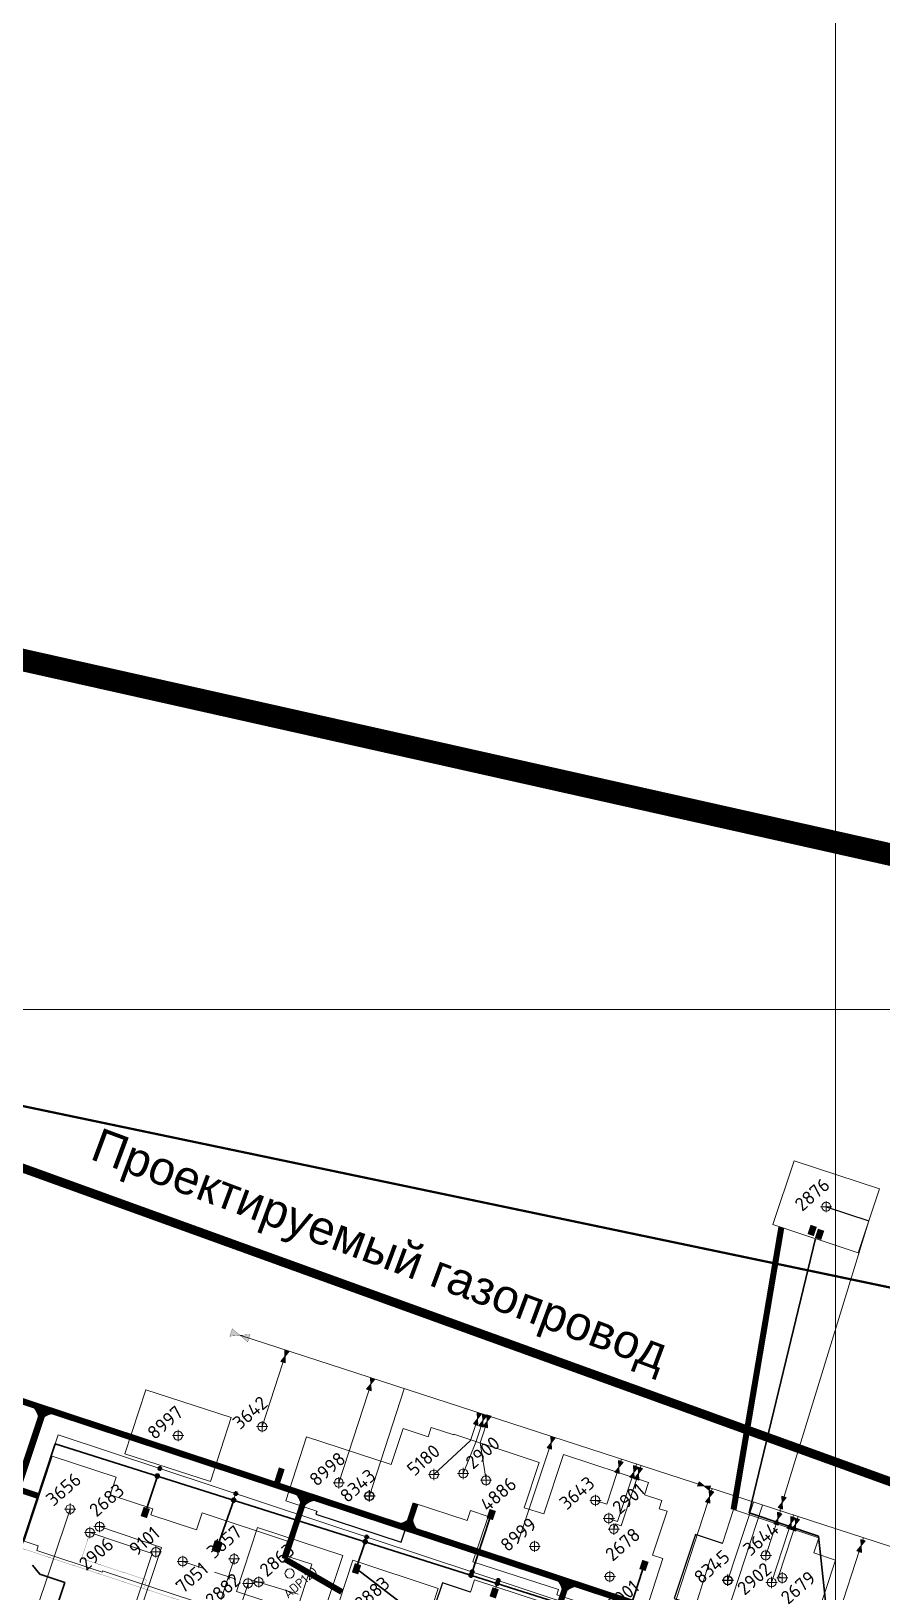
# Model space of a CAD drawing. Header units: millimetres. Extents: x 519 to 9564855, y -810 to 5021775.
# Drawn here: x 9543283 to 9544041, y 4998481 to 4999872 of the extents above; entities that cross this region are included whole.
import ezdxf
from ezdxf.enums import TextEntityAlignment as Align

# ---------------------------------------------------------------- set-up
doc = ezdxf.new("R2010")
doc.units = ezdxf.units.MM
doc.header["$LTSCALE"] = 2
doc.header["$MEASUREMENT"] = 0
doc.header["$PDMODE"] = 2
doc.header["$PDSIZE"] = 5
for name, pattern in [('92051501$0$DASHED', [0.75, 0.5, -0.25]), ('92051501$0$GROUND1', [60, 50, -10]), ('92051501$0$GROUND2', [35, 25, -10]), ('DASHED', [0.75, 0.5, -0.25]), ('DASHED2', [9.525, 6.35, -3.175]), ('HIDDEN2', [4.7625, 3.175, -1.5875]), ('Трубопровод подводный под дном', [9.5, 2.25, -1, 1, -1, 1, -1, 2.25])]:
    doc.linetypes.add(name, pattern=pattern)
for name, color, linetype in [('160 скважин на 2012 год', 7, 'Continuous'), ('Existing roads', 41, 'Continuous'), ('Future Roads', 44, 'Continuous'), ('Gaz', 4, 'Continuous'), ('GRID_PULKOVO', 7, 'Continuous'), ('new 100 wells', 131, 'Continuous'), ('OilColl&Flowlines', 3, 'Continuous'), ('Stage 11.Object 3.Frame&Text', 7, 'Continuous'), ('Stage 12 wells.Text&Frame', 52, 'Continuous'), ('Газопровод', 4, 'Continuous'), ('МГ-земельный участок', 7, 'Continuous'), ('Скважины 2019г.', 241, 'Continuous'), ('Скважины на 2016 год.', 40, 'Continuous'), ('Скважины на 2021 год', 7, 'Continuous'), ('Скважины на 2025 год _ОСМОТР', 5, 'Continuous')]:
    doc.layers.add(name, color=color, linetype=linetype)
for name, color, linetype, lineweight in [('160 скважин на2012 год.Выкидные линии', 5, 'Continuous', 30), ('200 скв. на 2010 год', 61, 'Continuous', 0), ('Land lease as of 24.06.2004', 47, 'HIDDEN2', 70), ('Stage 11.Object 2.Frame&Text', 26, 'Continuous', 53), ('WELLS', 7, 'Continuous', 5), ('WELLS(drilled after 2000y)', 6, 'Continuous', 40), ('Водовод', 5, 'Трубопровод подводный под дном', 30), ('нефтяной коллектор 2021', 90, 'Continuous', 50), ('Скважины на 2022 год', 60, 'Continuous', 13), ('Скважины на 2023 год', 201, 'Continuous', 20), ('Электро', 1, 'Continuous', 30), ('Электроснаб', 1, 'Continuous', 18), ('Электроснабжене', 1, 'Continuous', 18)]:
    doc.layers.add(name, color=color, linetype=linetype, lineweight=lineweight)
doc.styles.add('92051501$0$STANDARD', font='simplex.shx')
doc.styles.add('Arial', font='arial.ttf', dxfattribs={"height": 30})
doc.styles.add('Elect', font='isocpeur.ttf')
doc.styles.get("Standard").update_dxf_attribs({"font": 'isocpeur.ttf', "width": 0.5})
doc.linetypes.add('GAS_LINE', pattern='A,0.5,-0.2,["G",92051501$0$STANDARD,S=0.1,R=0,X=-0.1,Y=-0.05],-0.05', length=0.75)

msp = doc.modelspace()

# ---------------------------------------------------------------- hatches: boundary and pattern name
at = {"layer": 'Existing roads', "lineweight": 0}
h = msp.add_hatch(color=256, dxfattribs=at)
h.paths.add_polyline_path([(9543290.97642, 4998634.74826), (9543289.38918, 4998635.34502, 0.1551187413), (9543284.85653, 4998644.88203), (9543293.41212, 4998642.12889)])
h.paths.add_polyline_path([(9543292.50212, 4998634.17463), (9543290.97642, 4998634.74826), (9543293.41212, 4998642.12889), (9543302.20806, 4998639.29841, 0.1615507837)])
h = msp.add_hatch(color=256, dxfattribs=at)
h.paths.add_polyline_path([(9543524.85696, 4998557.41468), (9543523.26972, 4998558.01144, 0.1551187413), (9543518.73706, 4998567.54845), (9543527.29266, 4998564.79531)])
h.paths.add_polyline_path([(9543526.38266, 4998556.84105), (9543524.85696, 4998557.41468), (9543527.29266, 4998564.79531), (9543536.0886, 4998561.96483, 0.1615507837)])
h = msp.add_hatch(color=256, dxfattribs=at)
h.paths.add_polyline_path([(9543757.82793, 4998480.66883), (9543756.2407, 4998481.26559, 0.1551187413), (9543751.70804, 4998490.8026), (9543760.26364, 4998488.04946)])
h.paths.add_polyline_path([(9543759.35364, 4998480.0952), (9543757.82793, 4998480.66883), (9543760.26364, 4998488.04946), (9543769.05957, 4998485.21898, 0.1615507837)])
at = {"layer": 'Future Roads', "lineweight": 0}
h = msp.add_hatch(color=256, dxfattribs=at)
h.paths.add_polyline_path([(9543621.76832, 4998546.127), (9543623.35556, 4998545.53024, 0.1551187413), (9543627.88821, 4998535.99323), (9543619.33261, 4998538.74637)])
h.paths.add_polyline_path([(9543620.24262, 4998546.70063), (9543621.76832, 4998546.127), (9543619.33261, 4998538.74637), (9543610.53668, 4998541.57685, 0.1615507837)])
at = {"layer": 'нефтяной коллектор 2021', "lineweight": 0, "ltscale": 50}
h = msp.add_hatch(color=256, dxfattribs=at)
h.dxf.hatch_style = 1
h.paths.add_polyline_path([(9543462.3155, 4998715.33115), (9543460.14513, 4998708.65099), (9543469.1848, 4998709.40668)])
h.paths.add_polyline_path([(9543469.1848, 4998709.40668), (9543476.0541, 4998703.48221), (9543478.22446, 4998710.16237)])
h = msp.add_hatch(color=256, dxfattribs=at)
h.dxf.hatch_style = 1
h.paths.add_polyline_path([(9543505.69609, 4998686.13201), (9543509.62046, 4998684.85556), (9543509.33239, 4998690.64076)])
h.paths.add_polyline_path([(9543512.9687, 4998695.1495), (9543509.04433, 4998696.42595), (9543509.33239, 4998690.64076)])
h = msp.add_hatch(color=256, dxfattribs=at)
h.dxf.hatch_style = 1
h.paths.add_polyline_path([(9543582.06642, 4998661.31947), (9543585.99079, 4998660.04302), (9543585.70273, 4998665.82822)])
h.paths.add_polyline_path([(9543589.33903, 4998670.33696), (9543585.41466, 4998671.61341), (9543585.70273, 4998665.82822)])
h = msp.add_hatch(color=256, dxfattribs=at)
h.dxf.hatch_style = 1
h.paths.add_polyline_path([(9543677.2678, 4998630.38877), (9543681.19217, 4998629.11232), (9543680.9041, 4998634.89752)])
h.paths.add_polyline_path([(9543684.54041, 4998639.40626), (9543680.61604, 4998640.68271), (9543680.9041, 4998634.89752)])
h = msp.add_hatch(color=256, dxfattribs=at)
h.dxf.hatch_style = 1
h.paths.add_polyline_path([(9543682.02311, 4998628.84378), (9543685.94748, 4998627.56733), (9543685.65941, 4998633.35253)])
h.paths.add_polyline_path([(9543689.29572, 4998637.86127), (9543685.37135, 4998639.13772), (9543685.65941, 4998633.35253)])
h = msp.add_hatch(color=256, dxfattribs=at)
h.dxf.hatch_style = 1
h.paths.add_polyline_path([(9543685.91757, 4998628.24599), (9543689.84194, 4998626.96954), (9543689.55388, 4998632.75473)])
h.paths.add_polyline_path([(9543693.19018, 4998637.26348), (9543689.26581, 4998638.53993), (9543689.55388, 4998632.75473)])
h = msp.add_hatch(color=256, dxfattribs=at)
h.dxf.hatch_style = 1
h.paths.add_polyline_path([(9543742.89112, 4998609.06791), (9543746.81549, 4998607.79146), (9543746.52743, 4998613.57665)])
h.paths.add_polyline_path([(9543750.16373, 4998618.0854), (9543746.23936, 4998619.36185), (9543746.52743, 4998613.57665)])
h = msp.add_hatch(color=256, dxfattribs=at)
h.dxf.hatch_style = 1
h.paths.add_polyline_path([(9543803.32108, 4998587.33148), (9543807.24545, 4998586.05503), (9543806.95739, 4998591.84022)])
h.paths.add_polyline_path([(9543810.59369, 4998596.34897), (9543806.66932, 4998597.62542), (9543806.95739, 4998591.84022)])
h = msp.add_hatch(color=256, dxfattribs=at)
h.dxf.hatch_style = 1
h.paths.add_polyline_path([(9543816.68199, 4998582.89859), (9543820.60636, 4998581.62214), (9543820.3183, 4998587.40733)])
h.paths.add_polyline_path([(9543823.9546, 4998591.91607), (9543820.03023, 4998593.19253), (9543820.3183, 4998587.40733)])
h = msp.add_hatch(color=256, dxfattribs=at)
h.dxf.hatch_style = 1
h.paths.add_polyline_path([(9543820.6639, 4998581.56672), (9543824.58827, 4998580.29027), (9543824.3002, 4998586.07546)])
h.paths.add_polyline_path([(9543827.93651, 4998590.58421), (9543824.01213, 4998591.86066), (9543824.3002, 4998586.07546)])
h = msp.add_hatch(color=256, dxfattribs=at)
h.dxf.hatch_style = 1
h.paths.add_polyline_path([(9543878.39982, 4998578.71193), (9543877.07502, 4998574.80362), (9543882.86333, 4998575.02025)])
h.paths.add_polyline_path([(9543887.32684, 4998571.32856), (9543888.65164, 4998575.23687), (9543882.86333, 4998575.02025)])
h = msp.add_hatch(color=256, dxfattribs=at)
h.dxf.hatch_style = 1
h.paths.add_polyline_path([(9543884.14512, 4998560.94182), (9543888.06949, 4998559.66537), (9543887.78143, 4998565.45056)])
h.paths.add_polyline_path([(9543891.41773, 4998569.9593), (9543887.49336, 4998571.23576), (9543887.78143, 4998565.45056)])
h = msp.add_hatch(color=256, dxfattribs=at)
h.dxf.hatch_style = 1
h.paths.add_polyline_path([(9543948.7831, 4998555.7442), (9543952.70747, 4998554.46775), (9543952.41941, 4998560.25295)])
h.paths.add_polyline_path([(9543956.05571, 4998564.76169), (9543952.13134, 4998566.03814), (9543952.41941, 4998560.25295)])
h = msp.add_hatch(color=256, dxfattribs=at)
h.dxf.hatch_style = 1
h.paths.add_polyline_path([(9543944.9708, 4998541.30573), (9543948.89517, 4998540.02928), (9543948.6071, 4998545.81447)])
h.paths.add_polyline_path([(9543952.24341, 4998550.32321), (9543948.31904, 4998551.59967), (9543948.6071, 4998545.81447)])
h = msp.add_hatch(color=256, dxfattribs=at)
h.dxf.hatch_style = 1
h.paths.add_polyline_path([(9543956.67425, 4998537.48366), (9543960.59862, 4998536.20721), (9543960.31056, 4998541.99241)])
h.paths.add_polyline_path([(9543963.94686, 4998546.50115), (9543960.02249, 4998547.7776), (9543960.31056, 4998541.99241)])
h = msp.add_hatch(color=256, dxfattribs=at)
h.dxf.hatch_style = 1
h.paths.add_polyline_path([(9543960.72149, 4998536.16477), (9543964.64586, 4998534.88832), (9543964.35779, 4998540.67352)])
h.paths.add_polyline_path([(9543967.9941, 4998545.18226), (9543964.06973, 4998546.45871), (9543964.35779, 4998540.67352)])
h = msp.add_hatch(color=256, dxfattribs=at)
h.dxf.hatch_style = 1
h.paths.add_polyline_path([(9544019.11304, 4998517.1255), (9544023.03741, 4998515.84905), (9544022.74934, 4998521.63424)])
h.paths.add_polyline_path([(9544026.38565, 4998526.14299), (9544022.46128, 4998527.41944), (9544022.74934, 4998521.63424)])
at = {"layer": 'Электро'}
for points in [[(9543981.60429, 4998796.33756), (9543987.21652, 4998794.48058), (9543989.92375, 4998802.66244), (9543984.31152, 4998804.51942)], [(9543380.62377, 4998548.25676), (9543386.23601, 4998546.39977), (9543388.94323, 4998554.58163), (9543383.331, 4998556.43862)], [(9543444.6608, 4998517.94336), (9543450.27303, 4998516.08637), (9543452.98026, 4998524.26823), (9543447.36802, 4998526.12522)], [(9543568.89226, 4998498.08775), (9543574.50449, 4998496.23076), (9543577.21172, 4998504.41262), (9543571.59948, 4998506.2696)], [(9543825.10232, 4998501.03578), (9543830.71455, 4998499.1788), (9543833.42178, 4998507.36066), (9543827.80954, 4998509.21764)], [(9543691.62323, 4998476.60357), (9543697.23546, 4998474.74658), (9543699.94269, 4998482.92844), (9543694.33046, 4998484.78543)]]:
    msp.add_hatch(color=256, dxfattribs=at).paths.add_polyline_path(points)
h = msp.add_hatch(color=256, dxfattribs=at)
edge = h.paths.add_edge_path()
edge.add_arc((9543395.45017, 4998583.93299), 1.80448, 0, 360)
h = msp.add_hatch(color=256, dxfattribs=at)
edge = h.paths.add_edge_path()
edge.add_arc((9543463.56333, 4998562.39677), 1.80448, 0, 360)
at = {"layer": 'Электро', "ltscale": 7.5}
msp.add_hatch(color=256, dxfattribs=at).paths.add_polyline_path([(9543688.97624, 4998546.44051), (9543694.58847, 4998544.58352), (9543697.2957, 4998552.76538), (9543691.68347, 4998554.62237)])
at = {"layer": 'Электро'}
h = msp.add_hatch(color=256, dxfattribs=at)
edge = h.paths.add_edge_path()
edge.add_arc((9543580.75968, 4998525.34128), 1.80448, 0, 360)
h = msp.add_hatch(color=256, dxfattribs=at)
edge = h.paths.add_edge_path()
edge.add_arc((9543675.15717, 4998495.49441), 1.80448, 0, 360)
h = msp.add_hatch(color=256, dxfattribs=at)
edge = h.paths.add_edge_path()
edge.add_arc((9543698.47258, 4998488.12247), 1.80448, 0, 360)
at = {"layer": 'Электроснаб', "lineweight": 0}
for points in [[(9543975.06659, 4998799.73904), (9543980.67882, 4998797.88205), (9543983.38605, 4998806.06391), (9543977.77382, 4998807.9209)], [(9543825.10232, 4998501.03578), (9543830.71455, 4998499.1788), (9543833.42178, 4998507.36066), (9543827.80954, 4998509.21764)], [(9543691.62323, 4998476.60357), (9543697.23546, 4998474.74658), (9543699.94269, 4998482.92844), (9543694.33046, 4998484.78543)]]:
    msp.add_hatch(color=1, dxfattribs=at).paths.add_polyline_path(points)
at = {"layer": 'Электроснаб', "linetype": '92051501$0$DASHED', "lineweight": 0}
h = msp.add_hatch(color=1, dxfattribs=at)
edge = h.paths.add_edge_path()
edge.add_arc((9543397.666, 4998590.62972), 1.80448, 0, 360)
h = msp.add_hatch(color=1, dxfattribs=at)
edge = h.paths.add_edge_path()
edge.add_arc((9543465.40347, 4998568.21661), 1.80448, 0, 360)
for points in [[(9543380.62377, 4998548.25676), (9543386.23601, 4998546.39977), (9543388.94323, 4998554.58163), (9543383.331, 4998556.43862)], [(9543444.6608, 4998517.94336), (9543450.27303, 4998516.08637), (9543452.98026, 4998524.26823), (9543447.36802, 4998526.12522)], [(9543568.89226, 4998498.08775), (9543574.50449, 4998496.23076), (9543577.21172, 4998504.41262), (9543571.59948, 4998506.2696)]]:
    msp.add_hatch(color=1, dxfattribs=at).paths.add_polyline_path(points)
at = {"layer": 'Электроснаб', "lineweight": 0, "ltscale": 7.5}
msp.add_hatch(color=1, dxfattribs=at).paths.add_polyline_path([(9543688.97624, 4998546.44051), (9543694.58847, 4998544.58352), (9543697.2957, 4998552.76538), (9543691.68347, 4998554.62237)])
at = {"layer": 'Электроснаб', "linetype": '92051501$0$DASHED', "lineweight": 0}
h = msp.add_hatch(color=1, dxfattribs=at)
edge = h.paths.add_edge_path()
edge.add_arc((9543582.10673, 4998529.60162), 1.80448, 0, 360)
at = {"layer": 'Электроснаб', "lineweight": 0}
h = msp.add_hatch(color=1, dxfattribs=at)
edge = h.paths.add_edge_path()
edge.add_arc((9543676.14904, 4998498.48472), 1.80448, 0, 360)
h = msp.add_hatch(color=1, dxfattribs=at)
edge = h.paths.add_edge_path()
edge.add_arc((9543699.35218, 4998490.80722), 1.80448, 0, 360)
at = {"layer": 'Электроснабжене', "lineweight": 0}
for points in [[(9543975.06659, 4998799.73904), (9543980.67882, 4998797.88205), (9543983.38605, 4998806.06391), (9543977.77382, 4998807.9209)], [(9543825.10232, 4998501.03578), (9543830.71455, 4998499.1788), (9543833.42178, 4998507.36066), (9543827.80954, 4998509.21764)], [(9543691.62323, 4998476.60357), (9543697.23546, 4998474.74658), (9543699.94269, 4998482.92844), (9543694.33046, 4998484.78543)]]:
    msp.add_hatch(color=1, dxfattribs=at).paths.add_polyline_path(points)
at = {"layer": 'Электроснабжене', "linetype": '92051501$0$DASHED', "lineweight": 0}
h = msp.add_hatch(color=1, dxfattribs=at)
edge = h.paths.add_edge_path()
edge.add_arc((9543397.666, 4998590.62972), 1.80448, 0, 360)
h = msp.add_hatch(color=1, dxfattribs=at)
edge = h.paths.add_edge_path()
edge.add_arc((9543465.40347, 4998568.21661), 1.80448, 0, 360)
for points in [[(9543380.62377, 4998548.25676), (9543386.23601, 4998546.39977), (9543388.94323, 4998554.58163), (9543383.331, 4998556.43862)], [(9543444.6608, 4998517.94336), (9543450.27303, 4998516.08637), (9543452.98026, 4998524.26823), (9543447.36802, 4998526.12522)], [(9543568.89226, 4998498.08775), (9543574.50449, 4998496.23076), (9543577.21172, 4998504.41262), (9543571.59948, 4998506.2696)]]:
    msp.add_hatch(color=1, dxfattribs=at).paths.add_polyline_path(points)
at = {"layer": 'Электроснабжене', "lineweight": 0, "ltscale": 7.5}
msp.add_hatch(color=1, dxfattribs=at).paths.add_polyline_path([(9543688.97624, 4998546.44051), (9543694.58847, 4998544.58352), (9543697.2957, 4998552.76538), (9543691.68347, 4998554.62237)])
at = {"layer": 'Электроснабжене', "linetype": '92051501$0$DASHED', "lineweight": 0}
h = msp.add_hatch(color=1, dxfattribs=at)
edge = h.paths.add_edge_path()
edge.add_arc((9543582.10673, 4998529.60162), 1.80448, 0, 360)
at = {"layer": 'Электроснабжене', "lineweight": 0}
h = msp.add_hatch(color=1, dxfattribs=at)
edge = h.paths.add_edge_path()
edge.add_arc((9543676.14904, 4998498.48472), 1.80448, 0, 360)
h = msp.add_hatch(color=1, dxfattribs=at)
edge = h.paths.add_edge_path()
edge.add_arc((9543699.35218, 4998490.80722), 1.80448, 0, 360)

# ---------------------------------------------------------------- linework, layer by layer
at = {"layer": '160 скважин на 2012 год', "color": 0, "linetype": 'ByBlock', "lineweight": 0, "elevation": 0.00005}
for points in [[(9543829.82725, 4998567.14801), (9543833.42814, 4998578.03072), (9543757.44761, 4998603.1713), (9543739.89211, 4998550.11458)], [(9543353.47817, 4998567.14247), (9543358.70095, 4998583.05307), (9543301.66935, 4998601.76829), (9543276.71572, 4998525.72617), (9543289.39982, 4998521.56521)], [(9543507.44566, 4998513.79476), (9543511.42814, 4998525.83072), (9543435.44761, 4998550.9713), (9543430.50119, 4998536.02211)], [(9543980.67437, 4998515.42286), (9543985.11059, 4998528.83011), (9543909.13006, 4998553.97069), (9543899.14468, 4998523.79261)]]:
    msp.add_lwpolyline(points, dxfattribs=at)
at = {"layer": '160 скважин на 2012 год', "color": 0, "linetype": 'ByBlock', "lineweight": 0}
for centre in [(9543786, 4998562.2), (9543317.8, 4998554.4), (9543464, 4998510), (9543937.8, 4998513.1)]:
    msp.add_circle(centre, 4, dxfattribs=at)
for p in [(9543786, 4998562.2), (9543317.8, 4998554.4), (9543464, 4998510), (9543937.8, 4998513.1)]:
    msp.add_point(p, dxfattribs=at)
at = {"layer": '160 скважин на2012 год.Выкидные линии', "color": 3, "linetype": 'ByBlock', "lineweight": 0, "ltscale": 80}
for points in [[(9543796.04775, 4998558.88271), (9543809.30206, 4998598.94024)], [(9543937.8, 4998513.1), (9543950.96272, 4998552.87818)]]:
    msp.add_lwpolyline(points, dxfattribs=at)
at = {"layer": '200 скв. на 2010 год', "color": 0, "linetype": 'ByBlock', "lineweight": 0}
for points in [[(9543722.52241, 4998555.60461), (9543735.91798, 4998596.12241), (9543659.93745, 4998621.26299), (9543659.72365, 4998620.61683)], [(9543674.60669, 4998553.1349), (9543690.25837, 4998547.95877), (9543690.25837, 4998547.95877)]]:
    msp.add_lwpolyline(points, dxfattribs=at)
msp.add_circle((9543688.5, 4998580.2), 4, dxfattribs=at)
msp.add_point((9543688.5, 4998580.2), dxfattribs=at)
at = {"layer": 'DEFPOINTS', "color": 1, "lineweight": 0, "ltscale": 80}
for p in [(9543797.9, 4998546.1), (9543797.9, 4998546.1), (9543802.4, 4998536.6), (9543802.4, 4998536.6), (9543802.4, 4998536.6), (9543952.6, 4998493.1), (9543476.4, 4998488.2), (9543476.4, 4998488.2)]:
    msp.add_point(p, dxfattribs=at)
at = {"layer": 'Existing roads', "lineweight": 0, "elevation": 0.00005, "flags": 128}
for points, const_width in [([(9542370.02037, 4998949.82551), (9543838.77333, 4998464.35779)], 5.7), ([(9542370.02037, 4998949.82551), (9543838.77333, 4998464.35779)], 5.7), ([(9543501.57971, 4998575.81058), (9543506.44603, 4998590.78757)], 5.4), ([(9543751.49684, 4998461.36532), (9543759.50301, 4998485.56178)], 5.4)]:
    msp.add_lwpolyline(points, dxfattribs=dict(at, const_width=const_width))
at = {"layer": 'Existing roads', "linetype": 'ByBlock', "lineweight": 0, "flags": 128}
for points, const_width in [([(9543951.72247, 4998805.71569), (9543909.13006, 4998553.97069)], 5.4), ([(9543149.16645, 4998206.98529), (9543294.22762, 4998643.00735)], 6)]:
    msp.add_lwpolyline(points, dxfattribs=dict(at, const_width=const_width))
at = {"layer": 'Existing roads', "lineweight": 0, "const_width": 5.4, "flags": 128}
for points in [[(9543508.93155, 4998510.051), (9543525.52266, 4998560.1931)], [(9543508.93155, 4998510.051), (9543523.46775, 4998553.9827)], [(9543560.00974, 4998480.57029), (9543508.93155, 4998510.051)]]:
    msp.add_lwpolyline(points, dxfattribs=at)
at = {"layer": 'Future Roads', "lineweight": 0, "const_width": 5.4}
msp.add_lwpolyline([(9543289.3237, 4998566.1848), (9543270.71755, 4998572.34124)], dxfattribs=at)
at = {"layer": 'Future Roads', "lineweight": 0, "const_width": 5.4, "flags": 128}
msp.add_lwpolyline([(9543625.67286, 4998559.45417), (9543617.78589, 4998535.31805)], dxfattribs=at)
at = {"layer": 'Gaz', "linetype": 'GAS_LINE', "lineweight": 0, "ltscale": 15}
msp.add_line((9543656.14237, 4997777.08093, 0.16126), (9543888.60241, 4998510.33151, -0.0591), dxfattribs=at)
at = {"layer": 'GRID_PULKOVO', "lineweight": 0}
for p, q in [((9544000, 5010000), (9544000, 4992000)), ((9533000, 4999000), (9548000, 4999000))]:
    msp.add_line(p, q, dxfattribs=at)
at = {"layer": 'Land lease as of 24.06.2004', "color": 34, "linetype": 'DASHED', "lineweight": 0, "ltscale": 50, "const_width": 20}
msp.add_lwpolyline([(9519654.3, 5003739.6), (9532971.6, 5004566.6), (9534671.1, 5001241.4), (9547648.8, 4998330.8), (9546800.6, 4994774.1), (9538599.5, 4994719.2), (9534700.1, 4995931.6), (9534118, 4994384.9), (9531927.8, 4994990.9), (9532139.5, 4996381.2), (9522290.1, 4999426.3), (9519885.3, 4999727), (9519654.3, 5003739.6)], dxfattribs=at)
at = {"layer": 'new 100 wells', "color": 0, "linetype": 'ByBlock', "lineweight": 0}
msp.add_lwpolyline([(9543640.72524, 4998468.23101), (9543645.81798, 4998483.62241), (9543569.83745, 4998508.76299), (9543550.98202, 4998451.7776), (9543580.49536, 4998442.01217)], dxfattribs=at)
at = {"layer": 'OilColl&Flowlines', "color": 3, "linetype": 'ByBlock', "lineweight": 0, "ltscale": 25}
for p, q in [((9544029.69026, 4998811.52971), (9543950.23231, 4998553.11549)), ((9543805.77489, 4998543.52005), (9543822.71569, 4998594.58029)), ((9543808.85592, 4998539.55983), (9543826.71288, 4998593.28105)), ((9543890.11516, 4998572.64741), (9543827.37867, 4998379.55121)), ((9543904, 4998491), (9543926.75976, 4998560.74166)), ((9543903.5, 4998461.6), (9543935.00266, 4998558.06357)), ((9543943, 4998489), (9543962.62827, 4998549.10327)), ((9543949.18889, 4998494.21337), (9543966.67534, 4998547.78781)), ((9543335.5, 4998533.5), (9543390.83671, 4998514.93609)), ((9543344, 4998538.8), (9543399.12166, 4998520.1745)), ((9543344, 4998538.8), (9543399.12166, 4998520.1745)), ((9543399.12166, 4998520.1745), (9543339.67751, 4998342.73146)), ((9543995.83091, 4998439.10989), (9544025.08545, 4998528.81115)), ((9543390.83671, 4998514.93609), (9543334.95938, 4998344.29158))]:
    msp.add_line(p, q, dxfattribs=at)
at = {"layer": 'OilColl&Flowlines', "linetype": '92051501$0$GROUND2', "lineweight": -2, "ltscale": 50}
msp.add_line((9543991.7, 4998824.1), (9544029.69026, 4998811.52971), dxfattribs=at)
at = {"layer": 'OilColl&Flowlines', "lineweight": 0, "ltscale": 50}
for p, q in [((9543489, 4998628), (9543511.03156, 4998695.81077)), ((9543557.3, 4998577.9), (9543587.56425, 4998670.94542)), ((9543584.6, 4998566.2), (9543615.66526, 4998661.81553)), ((9543674.58581, 4998615.7492), (9543682.64585, 4998640.10844)), ((9543679.33264, 4998614.17856), (9543687.40096, 4998638.56284)), ((9543683.20221, 4998613.57243), (9543691.27527, 4998637.97104)), ((9543642.1, 4998585.3), (9543674.58581, 4998615.7492)), ((9543668.2, 4998586.2), (9543679.33264, 4998614.17856)), ((9543688.5, 4998580.2), (9543683.20221, 4998613.57243)), ((9543786, 4998562.2), (9543796.04775, 4998558.88271)), ((9543805.77489, 4998543.52005), (9543797.9, 4998546.1)), ((9543802.4, 4998536.6), (9543803.91448, 4998541.20237)), ((9543803.91448, 4998541.20237), (9543808.85592, 4998539.55983)), ((9543949.18889, 4998494.21337), (9543952.6, 4998493.1))]:
    msp.add_line(p, q, dxfattribs=at)
at = {"layer": 'OilColl&Flowlines', "lineweight": 0, "ltscale": 40}
for p, q in [((9543717.49807, 4998526.08557), (9543748.24196, 4998618.7931)), ((9543317.8, 4998554.4), (9543285.41041, 4998457.80537)), ((9543464, 4998510), (9543431.6006, 4998409.8515))]:
    msp.add_line(p, q, dxfattribs=at)
at = {"layer": 'OilColl&Flowlines', "color": 0, "linetype": 'ByBlock', "lineweight": 0, "ltscale": 50}
msp.add_line((9543418.1, 4998507.8), (9543420.94789, 4998506.85685), dxfattribs=at)
at = {"layer": 'OilColl&Flowlines', "color": 0, "linetype": '92051501$0$DASHED', "lineweight": 0, "ltscale": 20}
msp.add_line((9543418.1, 4998507.8), (9543476.4, 4998488.2), dxfattribs=at)
at = {"layer": 'OilColl&Flowlines', "linetype": 'ByBlock', "lineweight": 0}
msp.add_line((9543476.4, 4998488.2), (9543419.56375, 4998316.3158), dxfattribs=at)
at = {"layer": 'Stage 11.Object 2.Frame&Text', "color": 0, "linetype": 'ByBlock', "lineweight": 0}
for points in [[(9543659.72365, 4998620.61683), (9543639.63745, 4998627.26299), (9543636.8922, 4998618.96621)], [(9543289.3994, 4998521.56395), (9543288.08202, 4998517.5776), (9543346.32623, 4998498.30564), (9543346.32623, 4998498.30564)]]:
    msp.add_lwpolyline(points, dxfattribs=at)
for centre in [(9543668.2, 4998586.2), (9543335.5, 4998533.5), (9543943, 4998489)]:
    msp.add_circle(centre, 4, dxfattribs=at)
for p in [(9543668.2, 4998586.2), (9543335.5, 4998533.5), (9543943, 4998489)]:
    msp.add_point(p, dxfattribs=at)
at = {"layer": 'Stage 11.Object 3.Frame&Text', "linetype": 'ByBlock', "lineweight": 0}
msp.add_line((9543346.64133, 4998499.25796), (9543346.32623, 4998498.30564), dxfattribs=at)
at = {"layer": 'Stage 11.Object 3.Frame&Text', "color": 0, "linetype": 'ByBlock', "lineweight": 0}
for points in [[(9543389.74241, 4998549.26544), (9543391.49537, 4998554.56327), (9543353.47864, 4998567.14389)], [(9543836.89495, 4998513.46607), (9543849.81798, 4998552.52241), (9543842.92884, 4998554.8019)], [(9543973.73261, 4998454.49544), (9543981.16255, 4998452.03701), (9544000.01798, 4998509.02241), (9543980.67437, 4998515.42286)]]:
    msp.add_lwpolyline(points, dxfattribs=at)
for centre in [(9543344, 4998538.8), (9543802.4, 4998536.6), (9543952.6, 4998493.1)]:
    msp.add_circle(centre, 4, dxfattribs=at)
for p in [(9543344, 4998538.8), (9543802.4, 4998536.6), (9543952.6, 4998493.1)]:
    msp.add_point(p, dxfattribs=at)
at = {"layer": 'Stage 12 wells.Text&Frame', "color": 0, "linetype": 'ByBlock', "lineweight": 0}
for points in [[(9543842.92884, 4998554.8019), (9543845.31798, 4998562.02241), (9543829.82725, 4998567.14801)], [(9543507.44566, 4998513.79476), (9543533.32814, 4998505.23072), (9543513.21094, 4998444.40944)]]:
    msp.add_lwpolyline(points, dxfattribs=at)
for centre in [(9543797.9, 4998546.1), (9543485.9, 4998489.4)]:
    msp.add_circle(centre, 4, dxfattribs=at)
for p in [(9543797.9, 4998546.1), (9543485.9, 4998489.4)]:
    msp.add_point(p, dxfattribs=at)
at = {"layer": 'WELLS', "color": 6, "linetype": 'ByBlock', "lineweight": 0, "ltscale": 50}
msp.add_line((9543521.08206, 4998478.46273), (9543479.05215, 4998491.32026), dxfattribs=at)
at = {"layer": 'WELLS', "color": 6, "linetype": 'ByBlock', "lineweight": 0, "ltscale": 50, "const_width": 0.2}
for points in [[(9543224.20002, 4998536.02591), (9544312.82962, 4998177.84122)], [(9543383.32028, 4998483.67161), (9543385.91629, 4998491.2387), (9543327.87805, 4998510.33464), (9543335.5, 4998533.5)]]:
    msp.add_lwpolyline(points, dxfattribs=at)
at = {"layer": 'WELLS(drilled after 2000y)', "color": 0, "linetype": 'ByBlock', "lineweight": 0}
msp.add_lwpolyline([(9543944.28202, 4998808.1776), (9544020.26254, 4998783.03702), (9544039.11798, 4998840.02241), (9543963.13745, 4998865.16299)], close=True, dxfattribs=at)
for centre in [(9543991.7, 4998824.1), (9543476.4, 4998488.2)]:
    msp.add_circle(centre, 4, dxfattribs=at)
at = {"layer": 'WELLS(drilled after 2000y)', "color": 0, "linetype": 'ByBlock', "lineweight": 0, "ltscale": 80}
for p in [(9543991.7, 4998824.1), (9543476.4, 4998488.2)]:
    msp.add_point(p, dxfattribs=at)
at = {"layer": 'Газопровод', "color": 132, "linetype": '92051501$0$GROUND1', "lineweight": 100, "const_width": 8}
msp.add_lwpolyline([(9538208.05719, 4999245.47995), (9538499.86844, 4999175.86436), (9538971.78223, 4999062.66574), (9539486.46585, 4999058.55934), (9539888.95267, 4999055.3481), (9540053.08435, 4998999.55479), (9541126.88452, 4999047.4904), (9541383.70351, 4998955.42621), (9541415.32969, 4999043.64948), (9541562.32872, 4998990.95352), (9541638.08906, 4999030.21862), (9542360.14316, 4998997.38363), (9542560.60032, 4998933.78826), (9542840.89936, 4999015.69811), (9543420.27442, 4998806.1659), (9543796.43093, 4998670.12811), (9544078.54831, 4998568.09977), (9544326.16537, 4998478.54853), (9544361.18195, 4998467.56086), (9544552.00801, 4998407.68251), (9544933.66012, 4998287.92581), (9545313.78318, 4998168.6489), (9545154.73463, 4997661.77778), (9545137.40509, 4997667.2452)], dxfattribs=at)
at = {"layer": 'МГ-земельный участок', "color": 0, "linetype": 'DASHED2', "lineweight": 25, "ltscale": 5, "const_width": 2}
msp.add_lwpolyline([(9522167.80801, 4999999.48247), (9521654, 5002362), (9522840, 5002532), (9525642, 5002155), (9528521, 5002235), (9531281, 5003464), (9533105, 5001043), (9546614, 4998215), (9544978, 4995525), (9543652, 4996420), (9539605, 4995735), (9529554.6705, 4998798.09585), (9529554.71722, 4998845.23995), (9529525.402, 4998845.269), (9529525.36994, 4998882.97318), (9529309.91997, 4998882.84552), (9526935, 5000017), (9526935, 4999132), (9522906, 5001105), (9522683.367, 5000265.06642), (9522496, 5000315)], close=True, dxfattribs=at)
at = {"layer": 'нефтяной коллектор 2021', "color": 3, "linetype": 'ByBlock', "lineweight": 0, "ltscale": 50}
msp.add_line((9543469.1848, 4998709.40668), (9544753.06791, 4998292.27611), dxfattribs=at)
at = {"layer": 'нефтяной коллектор 2021', "lineweight": 0, "ltscale": 50, "const_width": 0.2}
msp.add_lwpolyline([(9543460.14513, 4998708.65099), (9543462.3155, 4998715.33115), (9543476.0541, 4998703.48221), (9543478.22446, 4998710.16237), (9543460.14513, 4998708.65099)], dxfattribs=at)
at = {"layer": 'нефтяной коллектор 2021', "linetype": 'ByBlock', "lineweight": 0, "ltscale": 50}
for points in [[(9543509.60334, 4998684.85875), (9543505.69928, 4998686.11375), (9543513.00135, 4998695.17007), (9543509.06176, 4998696.45147), (9543509.60334, 4998684.85875)], [(9543585.97368, 4998660.04621), (9543582.06962, 4998661.3012), (9543589.37169, 4998670.35753), (9543585.4321, 4998671.63893), (9543585.97368, 4998660.04621)], [(9543681.17505, 4998629.11551), (9543677.27099, 4998630.3705), (9543684.57306, 4998639.42683), (9543680.63347, 4998640.70823), (9543681.17505, 4998629.11551)], [(9543685.93037, 4998627.57052), (9543682.0263, 4998628.82551), (9543689.32838, 4998637.88184), (9543685.38879, 4998639.16324), (9543685.93037, 4998627.57052)], [(9543689.82483, 4998626.97273), (9543685.92077, 4998628.22772), (9543693.22284, 4998637.28405), (9543689.28325, 4998638.56545), (9543689.82483, 4998626.97273)], [(9543746.79838, 4998607.79465), (9543742.89431, 4998609.04964), (9543750.19639, 4998618.10596), (9543746.2568, 4998619.38737), (9543746.79838, 4998607.79465)], [(9543807.22834, 4998586.05822), (9543803.32427, 4998587.31321), (9543810.62635, 4998596.36953), (9543806.68676, 4998597.65094), (9543807.22834, 4998586.05822)], [(9543820.58925, 4998581.62533), (9543816.68519, 4998582.88032), (9543823.98726, 4998591.93664), (9543820.04767, 4998593.21805), (9543820.58925, 4998581.62533)], [(9543824.57115, 4998580.29346), (9543820.66709, 4998581.54845), (9543827.96916, 4998590.60477), (9543824.02957, 4998591.88618), (9543824.57115, 4998580.29346)], [(9543877.07842, 4998574.82069), (9543878.38151, 4998578.70896), (9543887.347, 4998571.29565), (9543888.67694, 4998575.21912), (9543877.07842, 4998574.82069)], [(9543888.05238, 4998559.66856), (9543884.14832, 4998560.92355), (9543891.45039, 4998569.97987), (9543887.5108, 4998571.26128), (9543888.05238, 4998559.66856)], [(9543952.69036, 4998554.47094), (9543948.7863, 4998555.72594), (9543956.08837, 4998564.78226), (9543952.14878, 4998566.06366), (9543952.69036, 4998554.47094)], [(9543948.87805, 4998540.03247), (9543944.97399, 4998541.28746), (9543952.27606, 4998550.34378), (9543948.33647, 4998551.62519), (9543948.87805, 4998540.03247)], [(9543960.58151, 4998536.2104), (9543956.67745, 4998537.4654), (9543963.97952, 4998546.52172), (9543960.03993, 4998547.80312), (9543960.58151, 4998536.2104)], [(9543964.62874, 4998534.89151), (9543960.72468, 4998536.14651), (9543968.02675, 4998545.20283), (9543964.08716, 4998546.48423), (9543964.62874, 4998534.89151)], [(9544023.02029, 4998515.85224), (9544019.11623, 4998517.10723), (9544026.4183, 4998526.16356), (9544022.47871, 4998527.44496), (9544023.02029, 4998515.85224)]]:
    msp.add_lwpolyline(points, dxfattribs=at)
at = {"layer": 'Скважины 2019г.', "color": 0, "linetype": 'ByBlock', "lineweight": 0}
msp.add_line((9543446.6747, 4998466.30852), (9543370.68031, 4998491.3039), dxfattribs=at)
msp.add_circle((9543418.1, 4998507.8), 4, dxfattribs=at)
msp.add_point((9543418.1, 4998507.8), dxfattribs=at)
at = {"layer": 'Скважины на 2016 год.', "color": 0, "linetype": 'ByBlock', "lineweight": 0}
for points in [[(9543636.8922, 4998618.96621), (9543614.53745, 4998626.36299), (9543603.93354, 4998594.31555)], [(9543624.42919, 4998559.86567), (9543671.66255, 4998544.23701), (9543674.60669, 4998553.1349)]]:
    msp.add_lwpolyline(points, dxfattribs=at)
at = {"layer": 'Скважины на 2016 год.', "color": 254, "lineweight": 0, "true_color": 0xfeeab9}
msp.add_lwpolyline([(9543465.98202, 4998481.07759), (9543541.96255, 4998455.93701), (9543560.81798, 4998512.92241), (9543484.83745, 4998538.06299)], close=True, dxfattribs=at)
at = {"layer": 'Скважины на 2016 год.', "color": 0, "linetype": 'ByBlock', "lineweight": 0}
msp.add_circle((9543642.1, 4998585.3), 4, dxfattribs=at)
at = {"layer": 'Скважины на 2016 год.', "color": 254, "lineweight": 0, "true_color": 0xfeeab9}
msp.add_circle((9543513.4, 4998497), 4.0951, dxfattribs=at)
at = {"layer": 'Скважины на 2016 год.', "color": 0, "linetype": 'ByBlock', "lineweight": 0}
msp.add_point((9543642.1, 4998585.3), dxfattribs=at)
at = {"layer": 'Скважины на 2021 год', "color": 0, "linetype": 'ByBlock', "lineweight": 0}
msp.add_line((9543370.68031, 4998491.3039), (9543346.64133, 4998499.25796), dxfattribs=at)
for points in [[(9543430.50119, 4998536.02211), (9543389.74241, 4998549.26544)], [(9543752.99501, 4998482.76946), (9543751.48723, 4998478.12898), (9543827.57175, 4998453.40762), (9543846.11277, 4998510.47102), (9543836.89495, 4998513.46607)]]:
    msp.add_lwpolyline(points, dxfattribs=at)
at = {"layer": 'Скважины на 2021 год', "lineweight": 0}
msp.add_circle((9543489, 4998628), 4, dxfattribs=at)
at = {"layer": 'Скважины на 2021 год', "color": 0, "linetype": 'ByBlock', "lineweight": 0}
for centre in [(9543394.2302, 4998516.2634), (9543798.8, 4998494.3)]:
    msp.add_circle(centre, 4, dxfattribs=at)
at = {"layer": 'Скважины на 2021 год', "lineweight": 0}
msp.add_point((9543489, 4998628), dxfattribs=at)
at = {"layer": 'Скважины на 2021 год', "color": 0, "linetype": 'ByBlock', "lineweight": 0}
for p in [(9543394.2302, 4998516.2634), (9543798.8, 4998494.3)]:
    msp.add_point(p, dxfattribs=at)
at = {"layer": 'Скважины на 2022 год', "color": 0, "lineweight": 0}
msp.add_lwpolyline([(9543461.31277, 4998636.17102), (9543385.22825, 4998660.89238), (9543366.68723, 4998603.82898), (9543442.77175, 4998579.10762)], close=True, dxfattribs=at)
at = {"layer": 'Скважины на 2022 год', "color": 0, "linetype": 'ByBlock', "lineweight": 0}
for points in [[(9543690.25837, 4998547.95877), (9543676.88216, 4998507.51152), (9543752.99501, 4998482.76946)], [(9543739.89211, 4998550.11458), (9543722.52241, 4998555.60461)]]:
    msp.add_lwpolyline(points, dxfattribs=at)
at = {"layer": 'Скважины на 2022 год', "color": 0, "lineweight": 0}
msp.add_circle((9543414, 4998620), 4, dxfattribs=at)
at = {"layer": 'Скважины на 2022 год', "color": 0, "linetype": 'ByBlock', "lineweight": 0}
msp.add_circle((9543731.8, 4998521.2), 4, dxfattribs=at)
at = {"layer": 'Скважины на 2022 год', "color": 0, "lineweight": 0, "ltscale": 50}
msp.add_point((9543414, 4998620), dxfattribs=at)
at = {"layer": 'Скважины на 2022 год', "color": 0, "linetype": 'ByBlock', "lineweight": 0}
msp.add_point((9543731.8, 4998521.2), dxfattribs=at)
at = {"layer": 'Скважины на 2023 год', "color": 0, "linetype": 'ByBlock', "lineweight": 0}
for points in [[(9543603.93354, 4998594.31555), (9543528.54343, 4998618.81128), (9543510.00241, 4998561.74789), (9543537.76899, 4998552.72598)], [(9543752.4025, 4998461.06565), (9543754.17795, 4998466.52992), (9543678.09343, 4998491.25128), (9543674.52514, 4998480.26923)]]:
    msp.add_lwpolyline(points, dxfattribs=at)
msp.add_circle((9543557.3, 4998577.9), 4, dxfattribs=at)
msp.add_point((9543557.3, 4998577.9), dxfattribs=at)
at = {"layer": 'Скважины на 2025 год _ОСМОТР', "color": 0, "linetype": 'ByBlock', "lineweight": -2}
for points in [[(9543537.76899, 4998552.72598), (9543536.8666, 4998550.00694), (9543612.79433, 4998524.80813), (9543624.42919, 4998559.86567)], [(9543899.14468, 4998523.79261), (9543875.17123, 4998531.74889), (9543856.27213, 4998474.8031), (9543864.81071, 4998471.96932)], [(9543674.52514, 4998480.26923), (9543649.56571, 4998488.55274), (9543642.61395, 4998467.60607)]]:
    msp.add_lwpolyline(points, dxfattribs=at)
for centre in [(9543584.6, 4998566.2), (9543904.00552, 4998490.99616)]:
    msp.add_circle(centre, 4, dxfattribs=at)
for p in [(9543584.6, 4998566.2), (9543904, 4998491)]:
    msp.add_point(p, dxfattribs=at)
at = {"layer": 'Электро'}
for p, q in [((9543922.97718, 4998551.125, 0), (9543982.27228, 4998795.60731)), ((9543133.4, 4998095.6, 0), (9543304.60168, 4998612.65774)), ((9543447.4425, 4998526.10034, 0), (9543444.73528, 4998517.91848, 0)), ((9543453.05474, 4998524.24335, 0), (9543447.4425, 4998526.10034, 0)), ((9543450.34751, 4998516.0615, 0), (9543453.05474, 4998524.24335, 0)), ((9543572.80597, 4998501.49263, 0), (9543580.75968, 4998525.34128)), ((9543444.73528, 4998517.91848, 0), (9543450.34751, 4998516.0615, 0))]:
    msp.add_line(p, q, dxfattribs=at)
at = {"layer": 'Электро', "ltscale": 50}
msp.add_line((9543304.49609, 4998612.69113), (9545031, 4998066.8), dxfattribs=at)
at = {"layer": 'Электро', "ltscale": 25}
for p, q in [((9543385.72097, 4998554.52913), (9543395.53966, 4998583.9047)), ((9543284.24548, 4998504.42333), (9543290.73527, 4998496.37304)), ((9543290.73527, 4998496.37304), (9543313.17173, 4998488.94922)), ((9543301.01368, 4998452.20482), (9543313.17173, 4998488.94922))]:
    msp.add_line(p, q, dxfattribs=at)
at = {"layer": 'Электро', "ltscale": 0.5}
msp.add_line((9543463.56333, 4998562.39677), (9543449.1435, 4998521.0916, 0), dxfattribs=at)
at = {"layer": 'Электро', "ltscale": 7.5}
for p, q in [((9543922.97718, 4998551.125, 0), (9543984.898, 4998530.375, 0)), ((9543691.72489, 4998545.44297), (9543675.19934, 4998495.48107)), ((9543984.898, 4998530.375, 0), (9543993.29094, 4998453.09981, 0)), ((9543572.80597, 4998501.49263, 0), (9543627.4142, 4998459.43639, 0)), ((9543827.87058, 4998500.08388), (9543812.85965, 4998453.24966, 0))]:
    msp.add_line(p, q, dxfattribs=at)
at = {"layer": 'Электро'}
for centre in [(9543395.45017, 4998583.93299), (9543463.56333, 4998562.39677), (9543580.75968, 4998525.34128), (9543675.15717, 4998495.49441, 0), (9543698.47258, 4998488.12247)]:
    msp.add_circle(centre, 1.80448, dxfattribs=at)
at = {"layer": 'Электроснаб', "color": 1, "linetype": 'ByBlock', "lineweight": 0}
for p, q in [((9543133.4, 4998095.6, 0), (9543307.11062, 4998620.59285, 0)), ((9543307.11062, 4998620.59285, 0), (9543939.42503, 4998411.37147, 0))]:
    msp.add_line(p, q, dxfattribs=at)
at = {"layer": 'Электроснаб', "color": 1, "linetype": '92051501$0$DASHED', "lineweight": 0, "ltscale": 25}
for p, q in [((9543385.72097, 4998554.52913), (9543397.666, 4998590.62972, 0)), ((9543284.24548, 4998504.42333), (9543290.73527, 4998496.37304)), ((9543290.73527, 4998496.37304), (9543313.17173, 4998488.94922)), ((9543301.01368, 4998452.20482), (9543313.17173, 4998488.94922))]:
    msp.add_line(p, q, dxfattribs=at)
at = {"layer": 'Электроснаб', "color": 1, "linetype": '92051501$0$DASHED', "lineweight": 0, "ltscale": 0.5}
msp.add_line((9543465.40347, 4998568.21661, 0), (9543449.1435, 4998521.0916, 0), dxfattribs=at)
at = {"layer": 'Электроснаб', "color": 1, "lineweight": 0, "ltscale": 7.5}
for p, q in [((9543691.72489, 4998545.44297), (9543676.14904, 4998498.48472, 0)), ((9543827.87058, 4998500.08388), (9543812.85965, 4998453.24966, 0))]:
    msp.add_line(p, q, dxfattribs=at)
at = {"layer": 'Электроснаб', "color": 1, "linetype": '92051501$0$DASHED', "lineweight": 0}
for p, q in [((9543447.4425, 4998526.10034, 0), (9543444.73528, 4998517.91848, 0)), ((9543453.05474, 4998524.24335, 0), (9543447.4425, 4998526.10034, 0)), ((9543450.34751, 4998516.0615, 0), (9543453.05474, 4998524.24335, 0)), ((9543572.80597, 4998501.49263, 0), (9543582.10673, 4998529.60162, 0)), ((9543444.73528, 4998517.91848, 0), (9543450.34751, 4998516.0615, 0))]:
    msp.add_line(p, q, dxfattribs=at)
at = {"layer": 'Электроснаб', "color": 1, "linetype": '92051501$0$DASHED', "lineweight": 0, "ltscale": 7.5}
msp.add_line((9543572.80597, 4998501.49263, 0), (9543627.4142, 4998459.43639, 0), dxfattribs=at)
at = {"layer": 'Электроснаб', "color": 1, "linetype": '92051501$0$DASHED', "lineweight": 0}
for centre in [(9543397.666, 4998590.62972, 0), (9543465.40347, 4998568.21661, 0), (9543582.10673, 4998529.60162, 0)]:
    msp.add_circle(centre, 1.80448, dxfattribs=at)
at = {"layer": 'Электроснаб', "color": 1, "lineweight": 0}
for centre in [(9543676.14904, 4998498.48472, 0), (9543699.35218, 4998490.80722, 0)]:
    msp.add_circle(centre, 1.80448, dxfattribs=at)
at = {"layer": 'Электроснабжене', "color": 1, "linetype": 'ByBlock', "lineweight": 0}
for p, q in [((9543133.4, 4998095.6, 0), (9543307.11062, 4998620.59285, 0)), ((9543307.11062, 4998620.59285, 0), (9543939.42503, 4998411.37147, 0))]:
    msp.add_line(p, q, dxfattribs=at)
at = {"layer": 'Электроснабжене', "color": 1, "linetype": '92051501$0$DASHED', "lineweight": 0, "ltscale": 25}
for p, q in [((9543385.72097, 4998554.52913), (9543397.666, 4998590.62972, 0)), ((9543284.24548, 4998504.42333), (9543290.73527, 4998496.37304)), ((9543290.73527, 4998496.37304), (9543313.17173, 4998488.94922)), ((9543301.01368, 4998452.20482), (9543313.17173, 4998488.94922))]:
    msp.add_line(p, q, dxfattribs=at)
at = {"layer": 'Электроснабжене', "color": 1, "linetype": '92051501$0$DASHED', "lineweight": 0, "ltscale": 0.5}
msp.add_line((9543465.40347, 4998568.21661, 0), (9543449.1435, 4998521.0916, 0), dxfattribs=at)
at = {"layer": 'Электроснабжене', "color": 1, "lineweight": 0, "ltscale": 7.5}
for p, q in [((9543691.72489, 4998545.44297), (9543676.14904, 4998498.48472, 0)), ((9543827.87058, 4998500.08388), (9543812.85965, 4998453.24966, 0))]:
    msp.add_line(p, q, dxfattribs=at)
at = {"layer": 'Электроснабжене', "color": 1, "linetype": '92051501$0$DASHED', "lineweight": 0}
for p, q in [((9543447.4425, 4998526.10034, 0), (9543444.73528, 4998517.91848, 0)), ((9543453.05474, 4998524.24335, 0), (9543447.4425, 4998526.10034, 0)), ((9543450.34751, 4998516.0615, 0), (9543453.05474, 4998524.24335, 0)), ((9543572.80597, 4998501.49263, 0), (9543582.10673, 4998529.60162, 0)), ((9543444.73528, 4998517.91848, 0), (9543450.34751, 4998516.0615, 0))]:
    msp.add_line(p, q, dxfattribs=at)
at = {"layer": 'Электроснабжене', "color": 1, "linetype": '92051501$0$DASHED', "lineweight": 0, "ltscale": 7.5}
msp.add_line((9543572.80597, 4998501.49263, 0), (9543627.4142, 4998459.43639, 0), dxfattribs=at)
at = {"layer": 'Электроснабжене', "color": 1, "lineweight": 0}
msp.add_line((9543695.7826, 4998479.91206, 0), (9543699.35218, 4998490.80722, 0), dxfattribs=at)
at = {"layer": 'Электроснабжене', "color": 1, "linetype": '92051501$0$DASHED', "lineweight": 0}
for centre in [(9543397.666, 4998590.62972, 0), (9543465.40347, 4998568.21661, 0), (9543582.10673, 4998529.60162, 0)]:
    msp.add_circle(centre, 1.80448, dxfattribs=at)
at = {"layer": 'Электроснабжене', "color": 1, "lineweight": 0}
for centre in [(9543676.14904, 4998498.48472, 0), (9543699.35218, 4998490.80722, 0)]:
    msp.add_circle(centre, 1.80448, dxfattribs=at)

# ---------------------------------------------------------------- texts
at = {"layer": '160 скважин на 2012 год', "color": 0, "linetype": 'ByBlock', "lineweight": 0, "style": 'Elect'}
for s, p in [('3656', (9543302.78751, 4998556.25676)), ('3643', (9543760.40974, 4998552.97029)), ('3657', (9543446.08328, 4998509.50722)), ('3644', (9543924.15757, 4998511.83295))]:
    msp.add_text(s, height=12, rotation=41, dxfattribs=at).set_placement(p)
at = {"layer": '200 скв. на 2010 год', "color": 0, "linetype": 'ByBlock', "lineweight": 0, "style": 'Elect'}
msp.add_text('4886', height=12, rotation=41, dxfattribs=at).set_placement((9543689.83752, 4998551.47443))
at = {"layer": 'new 100 wells', "color": 0, "linetype": 'ByBlock', "lineweight": 0, "style": 'Elect'}
msp.add_text('2883', height=12, rotation=41, dxfattribs=at).set_placement((9543577.67839, 4998463.52013))
at = {"layer": 'Stage 11.Object 2.Frame&Text', "color": 0, "linetype": 'ByBlock', "lineweight": 0, "style": 'Elect'}
for s, p in [('2900', (9543676.81543, 4998589.33457)), ('2906', (9543332.11597, 4998498.90068)), ('2902', (9543918.85517, 4998476.88634))]:
    msp.add_text(s, height=12, rotation=41, dxfattribs=at).set_placement(p)
at = {"layer": 'Stage 11.Object 3.Frame&Text', "color": 0, "linetype": 'ByBlock', "lineweight": 0, "style": 'Elect'}
for s, p in [('2683', (9543341.30018, 4998546.70428)), ('2678', (9543801.2617, 4998507.18816)), ('2679', (9543957.74328, 4998468.76009))]:
    msp.add_text(s, height=12, rotation=41, dxfattribs=at).set_placement(p)
at = {"layer": 'Stage 12 wells.Text&Frame', "color": 0, "linetype": 'ByBlock', "lineweight": 0, "style": 'Elect'}
for s, p in [('2901', (9543807.5779, 4998548.95438)), ('2863', (9543493.12197, 4998493.24573))]:
    msp.add_text(s, height=12, rotation=41, dxfattribs=at).set_placement(p)
at = {"layer": 'WELLS(drilled after 2000y)', "color": 0, "linetype": 'ByBlock', "lineweight": 0, "style": 'Elect'}
for s, p in [('2876', (9543970.19857, 4998819.20743)), ('2882', (9543444.74807, 4998466.57845))]:
    msp.add_text(s, height=12, rotation=41, dxfattribs=at).set_placement(p)
at = {"layer": 'Водовод', "color": 132, "style": 'Arial'}
msp.add_text('Проектируемый газопровод', height=30, rotation=339.56889917, dxfattribs=at).set_placement((9543334.43975, 4998866.98318))
at = {"layer": 'Скважины 2019г.', "color": 0, "linetype": 'ByBlock', "lineweight": 0, "style": 'Elect'}
msp.add_text('7051', height=12, rotation=41, dxfattribs=at).set_placement((9543418.407, 4998478.49818))
at = {"layer": 'Скважины на 2016 год.', "color": 0, "linetype": 'ByBlock', "lineweight": 0, "style": 'Elect'}
msp.add_text('5180', height=12, rotation=41, dxfattribs=at).set_placement((9543624.58631, 4998583.13897, 0))
at = {"layer": 'Скважины на 2016 год.', "color": 254, "lineweight": 0, "true_color": 0xfeeab9, "style": 'Elect'}
msp.add_text('ADP120', height=8, rotation=41, dxfattribs=at).set_placement((9543512.12906, 4998474.17082))
at = {"layer": 'Скважины на 2021 год', "lineweight": 0, "style": 'Elect'}
msp.add_text('3642', height=12, rotation=41, dxfattribs=at).set_placement((9543469.14174, 4998624.61377))
at = {"layer": 'Скважины на 2021 год', "color": 0, "linetype": 'ByBlock', "lineweight": 0}
msp.add_text('9101', height=12, rotation=41, dxfattribs=at).set_placement((9543379.24541, 4998509.1155), align=Align.BOTTOM_LEFT)
at = {"layer": 'Скважины на 2021 год', "color": 0, "linetype": 'ByBlock', "lineweight": 0, "style": 'Elect'}
msp.add_text('9001', height=12, rotation=41, dxfattribs=at).set_placement((9543802.61048, 4998462.49879))
at = {"layer": 'Скважины на 2022 год', "color": 0, "lineweight": 0, "style": 'Elect'}
msp.add_text('8997', height=12, rotation=41, dxfattribs=at).set_placement((9543393.09287, 4998615.59134))
at = {"layer": 'Скважины на 2022 год', "color": 0, "linetype": 'ByBlock', "lineweight": 0, "style": 'Elect'}
msp.add_text('8999', height=12, rotation=41, dxfattribs=at).set_placement((9543707.80655, 4998515.5407))
at = {"layer": 'Скважины на 2023 год', "color": 0, "linetype": 'ByBlock', "lineweight": 0, "style": 'Elect'}
msp.add_text('8998', height=12, rotation=41, dxfattribs=at).set_placement((9543537.49901, 4998573.90228))
at = {"layer": 'Скважины на 2025 год _ОСМОТР', "color": 0, "lineweight": -2, "style": 'Elect'}
msp.add_text('8343', height=12, rotation=41, dxfattribs=at).set_placement((9543564.84577, 4998559.33051))
at = {"layer": 'Скважины на 2025 год _ОСМОТР', "color": 0, "linetype": 'ByBlock', "lineweight": -2, "style": 'Elect'}
msp.add_text('8345', height=12, rotation=41, dxfattribs=at).set_placement((9543880.32599, 4998486.85615))

doc.saveas('drawing.dxf')
